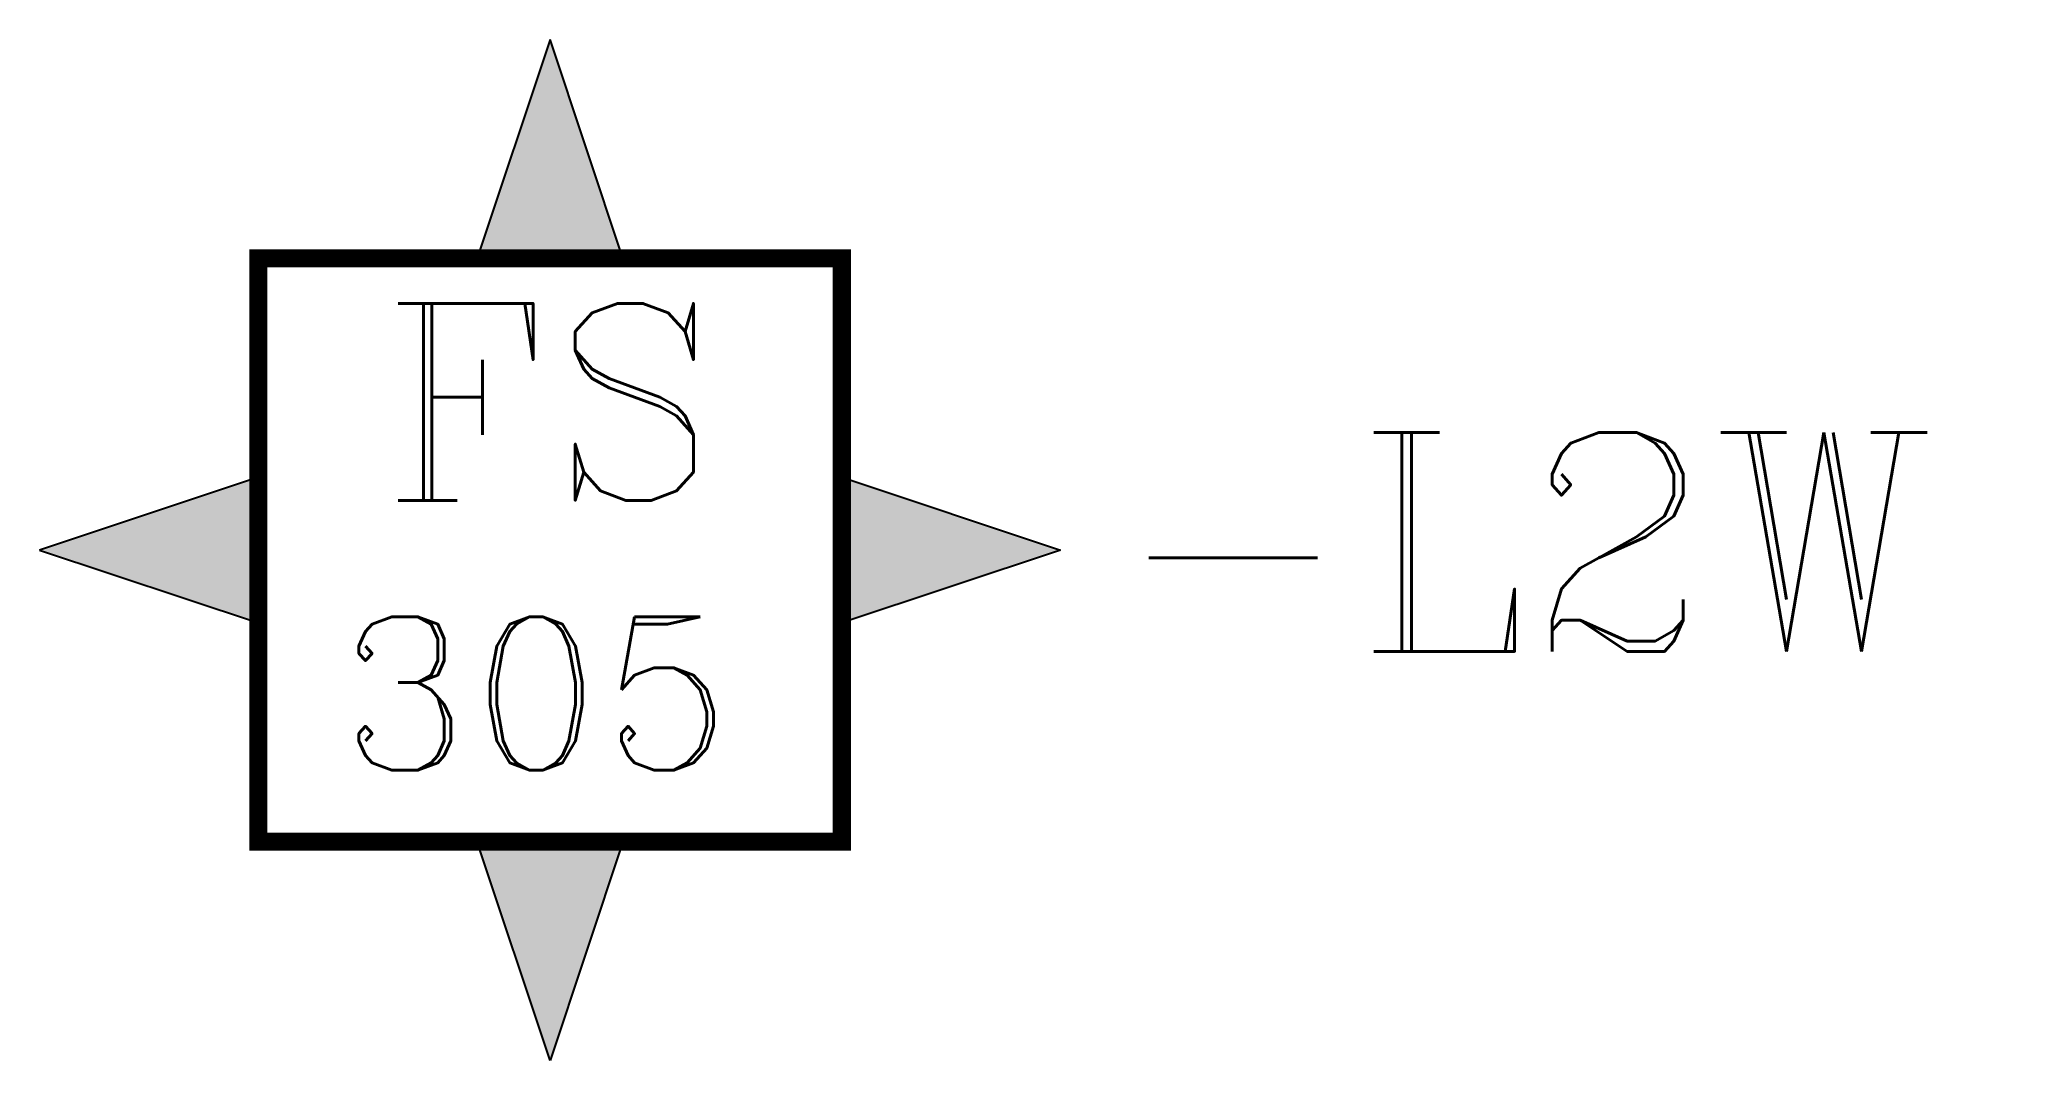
# Model space of a CAD drawing. Header units: inches. Extents: x -16.3 to 48.5, y -16.5 to 17.
import ezdxf

# ---------------------------------------------------------------- set-up
doc = ezdxf.new("R2010")
doc.units = ezdxf.units.IN
doc.header["$LTSCALE"] = 48
doc.header["$MEASUREMENT"] = 0
doc.styles.add('FSL12-1', font='complex.shx')

msp = doc.modelspace()

# ---------------------------------------------------------------- wipeouts: each hides what was drawn before it
msp.add_wipeout([(-9.106, -9.306), (48.525, -9.306), (48.525, 9.817), (-9.106, 9.817)])

# ---------------------------------------------------------------- next in the draw order: hatches: boundary and pattern name
for points in [[(0.455, 16.989), (-1.936, 9.817), (2.846, 9.817)], [(-16.278, 0.255), (-9.106, -2.135), (-9.106, 2.646)], [(17.188, 0.255), (10.017, -2.135), (10.017, 2.646)], [(0.455, -16.478), (-1.936, -9.306), (2.846, -9.306)]]:
    msp.add_hatch(color=256).paths.add_polyline_path(points)

# ---------------------------------------------------------------- next in the draw order: linework, layer by layer
for p, q in [((0.455, 16.989), (-1.936, 9.817)), ((2.846, 9.817), (0.455, 16.989)), ((-9.106, 2.646), (-16.278, 0.255)), ((10.017, 2.646), (17.188, 0.255)), ((-16.278, 0.255), (-9.106, -2.135)), ((17.188, 0.255), (10.017, -2.135)), ((0.455, -16.478), (-1.936, -9.306)), ((2.846, -9.306), (0.455, -16.478))]:
    msp.add_line(p, q)
at = {"const_width": 0.598}
msp.add_lwpolyline([(-9.106, -9.306), (10.017, -9.306), (10.017, 9.817), (-9.106, 9.817)], close=True, dxfattribs=at)

# ---------------------------------------------------------------- next in the draw order: texts
at = {"linetype": 'Continuous', "style": 'FSL12-1'}
for s, insert, char_height, width, attachment_point in [('FS', (0.455, 1.883), 6.4547, 19.12296, 8), ('-L2W', (18.854, 4.102), 7.1719, 103.54395, 1), ('305', (0, -1.937), 5.0203, 19.12296, 2)]:
    msp.add_mtext(s, dxfattribs=dict(at, insert=insert, char_height=char_height, width=width, attachment_point=attachment_point))

doc.saveas('drawing.dxf')
